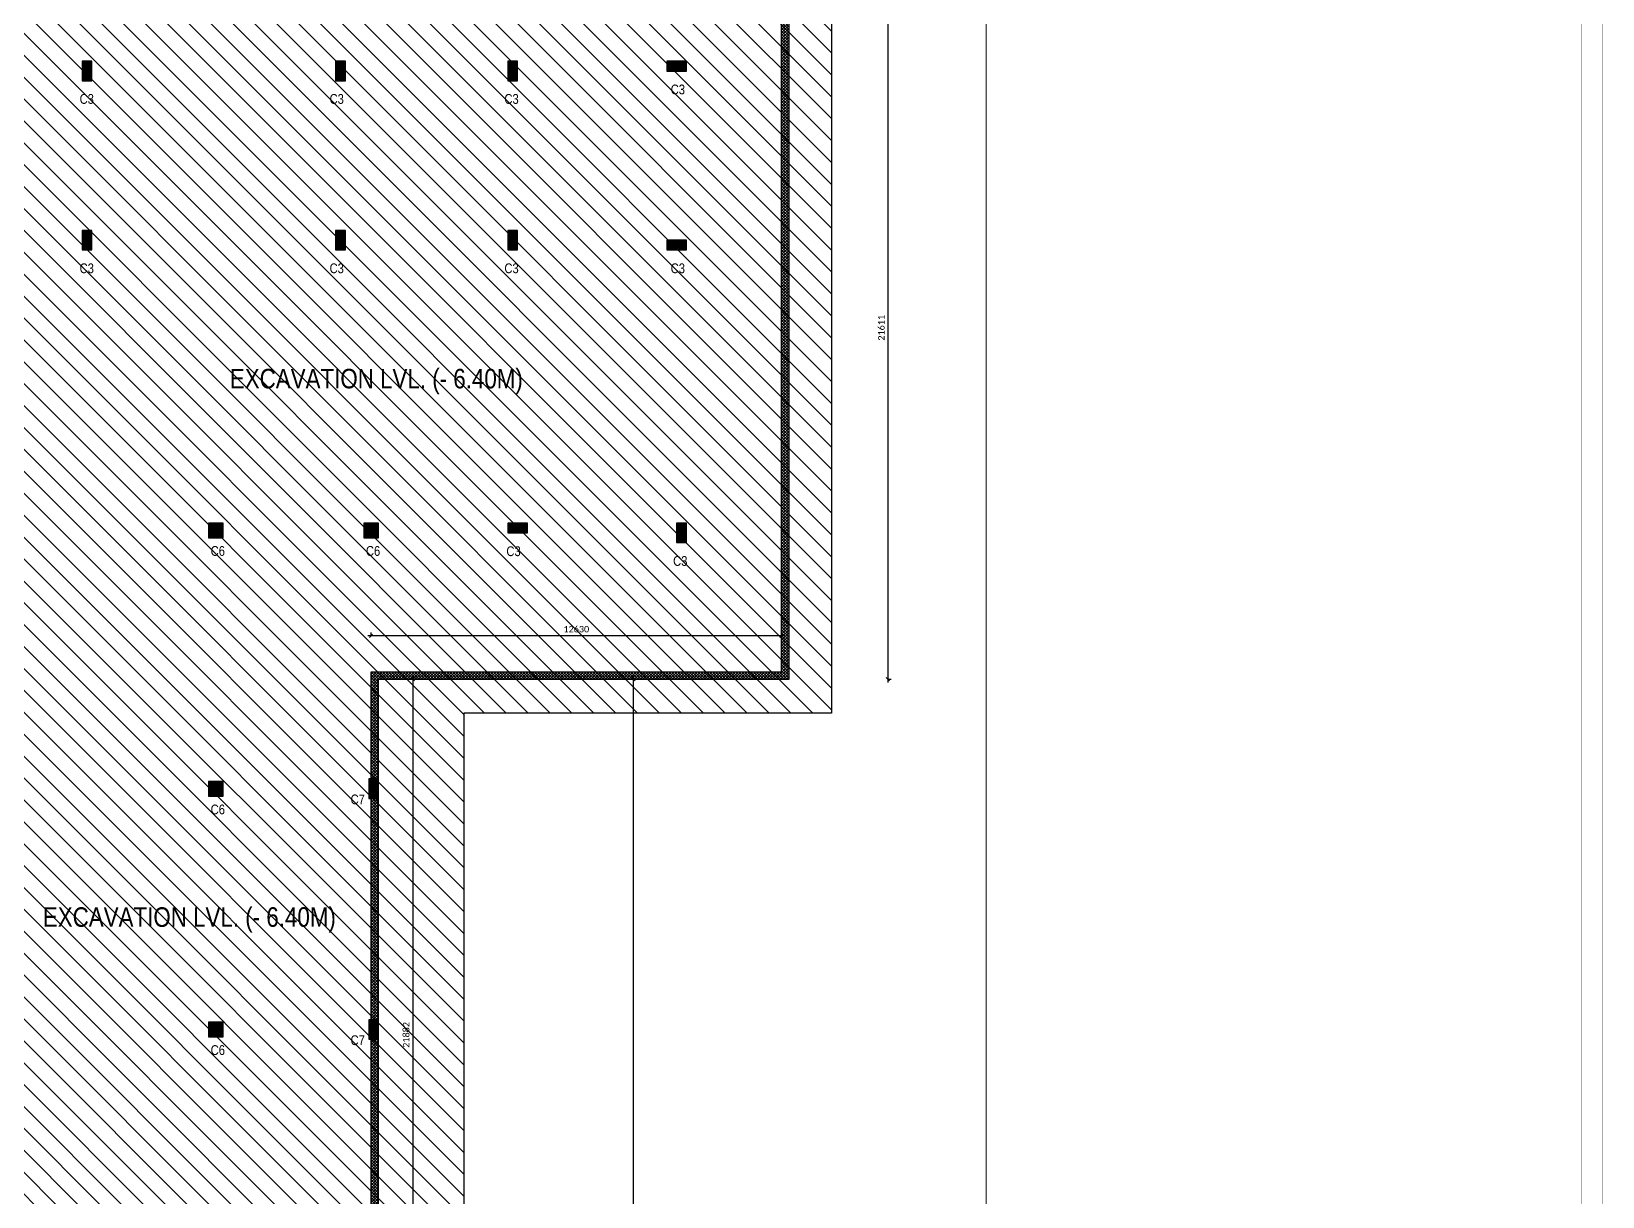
# Model space of a CAD drawing. Header units: millimetres. Extents: x 1112055 to 3390982, y -148532 to 766891.
# Drawn here: x 1686578 to 1734909, y 292199 to 328031 of the extents above; entities that cross this region are included whole.
import ezdxf

# ---------------------------------------------------------------- set-up
doc = ezdxf.new("R2010")
doc.units = ezdxf.units.MM
doc.header["$PDMODE"] = 35
doc.header["$PDSIZE"] = -25
for name, color, linetype, lineweight in [('B COL. NO.', 3, 'Continuous', 20), ('B FINAL COLUMN', 1, 'Continuous', 30), ('B HATCH', 250, 'Continuous', 0), ('B TITLE BLOCK', 250, 'Continuous', 0), ('EXCAVATION LINE', 236, 'Continuous', 30)]:
    doc.layers.add(name, color=color, linetype=linetype, lineweight=lineweight)
doc.layers.add('B-COL HT', color=7, linetype='Continuous', lineweight=0, true_color=0x4e4f45)
doc.styles.add('Cali', font='calibri.ttf')
doc.styles.add('SWINC', font='swissc.ttf')
doc.dimstyles.new('1.100', dxfattribs={"dimtxt": 200, "dimasz": 100, "dimexe": 100, "dimexo": 100, "dimgap": 100, "dimtad": 1, "dimdec": 0, "dimzin": 0, "dimdsep": 46, "dimtxsty": 'Cali', "dimblk": 'OBLIQUE', "dimcen": 0, "dimdle": 100, "dimclrd": 256, "dimclre": 256, "dimclrt": 3, "dimadec": 0, "dimazin": 0, "dimtfac": 1, "dimtdec": 0, "dimtofl": 0, "dimtmove": 1, "dimatfit": 0, "dimfxl": 100, "dimfxlon": 1, "dimtolj": 1, "dimtzin": 0, "dimlwd": -1, "dimlwe": -1, "dimarcsym": 0})

# ---------------------------------------------------------------- blocks, each defined once
blk = doc.blocks.new('_Oblique')
at = {"color": 0, "linetype": 'ByBlock', "lineweight": -2}
blk.add_line((-0.5, -0.5), (0.5, 0.5), dxfattribs=at)
blk = doc.blocks.new('*D3082')
at = {"transparency": 16777216}
for p, q in [((1712924.972836839, 329723.2377330087), (1713025.152836839, 329723.2377330087)), ((1712925.152836839, 329823.2377330087), (1712925.152836839, 308011.8916052912)), ((1712924.972836839, 308111.8916052912), (1713025.152836839, 308111.8916052912))]:
    blk.add_line(p, q, dxfattribs=at)
at = {"layer": 'Defpoints', "color": 0, "transparency": 16777216}
for p in [(1709885.014638494, 329723.2377330087), (1709885.014638494, 308111.8916052912), (1712925.152836839, 308111.8916052912)]:
    blk.add_point(p, dxfattribs=at)
at = {"transparency": 16777216, "xscale": 100, "yscale": 100, "zscale": 100}
for p, rotation in [((1712925.152836839, 329723.2377330087), 90), ((1712925.152836839, 308111.8916052912), 270)]:
    blk.add_blockref('_Oblique', p, dxfattribs=dict(at, rotation=rotation))
at = {"color": 3, "transparency": 16777216, "insert": (1712722.691298377, 318917.5646691499), "char_height": 200, "attachment_point": 5, "rotation": 90, "style": 'Cali'}
blk.add_mtext('\\A1;21611', dxfattribs=at)
blk = doc.blocks.new('*D3083')
at = {"transparency": 16777216}
for p, q in [((1709755.014638494, 309445.5579340708), (1696925.014638497, 309445.5579340708)), ((1697025.014638497, 309445.3779340708), (1697025.014638497, 309545.5579340708)), ((1709655.014638494, 309445.3779340708), (1709655.014638494, 309545.5579340708))]:
    blk.add_line(p, q, dxfattribs=at)
at = {"layer": 'Defpoints', "color": 0, "transparency": 16777216}
for p in [(1697025.014638497, 309445.5579340708), (1697025.014638497, 308341.8916052912), (1709655.014638494, 308341.8916052912)]:
    blk.add_point(p, dxfattribs=at)
at = {"transparency": 16777216, "xscale": 100, "yscale": 100, "zscale": 100, "rotation": 180}
blk.add_blockref('_Oblique', (1697025.014638497, 309445.5579340708), dxfattribs=at)
at = {"transparency": 16777216, "xscale": 100, "yscale": 100, "zscale": 100}
blk.add_blockref('_Oblique', (1709655.014638494, 309445.5579340708), dxfattribs=at)
at = {"color": 3, "transparency": 16777216, "insert": (1703340.014638496, 309648.0194725324), "char_height": 200, "attachment_point": 5, "style": 'Cali'}
blk.add_mtext('\\A1;12630', dxfattribs=at)
blk = doc.blocks.new('*D3084')
at = {"transparency": 16777216}
for p, q in [((1698308.525283922, 308111.8916052912), (1698408.705283921, 308111.8916052912)), ((1698308.705283921, 308211.8916052912), (1698308.705283921, 286130.239548979)), ((1698308.525283922, 286230.239548979), (1698408.705283921, 286230.239548979))]:
    blk.add_line(p, q, dxfattribs=at)
at = {"layer": 'Defpoints', "color": 0, "transparency": 16777216}
for p in [(1697255.014638497, 308111.8916052912), (1697255.014638497, 286230.239548979), (1698308.705283921, 286230.239548979)]:
    blk.add_point(p, dxfattribs=at)
at = {"transparency": 16777216, "xscale": 100, "yscale": 100, "zscale": 100}
for p, rotation in [((1698308.705283921, 308111.8916052912), 90), ((1698308.705283921, 286230.239548979), 270)]:
    blk.add_blockref('_Oblique', p, dxfattribs=dict(at, rotation=rotation))
at = {"color": 3, "transparency": 16777216, "insert": (1698106.24374546, 297171.0655771351), "char_height": 200, "attachment_point": 5, "rotation": 90, "style": 'Cali'}
blk.add_mtext('\\A1;21882', dxfattribs=at)
blk = doc.blocks.new('*D5864')
at = {"transparency": 16777216}
for p, q in [((1705096.319395692, 308111.8916052912), (1705196.499395692, 308111.8916052912)), ((1705096.499395692, 268131.8916053242), (1705096.499395692, 308211.8916052912)), ((1705096.319395692, 268231.8916053242), (1705196.499395692, 268231.8916053242))]:
    blk.add_line(p, q, dxfattribs=at)
at = {"layer": 'Defpoints', "color": 0, "lineweight": 40, "transparency": 16777216}
for p in [(1697255.014638497, 308111.8916052912), (1705096.499395692, 308111.8916052912), (1697255.014638497, 268231.8916053242)]:
    blk.add_point(p, dxfattribs=at)
at = {"transparency": 16777216, "xscale": 100, "yscale": 100, "zscale": 100}
for p, rotation in [((1705096.499395692, 308111.8916052912), 90), ((1705096.499395692, 268231.8916053242), 270)]:
    blk.add_blockref('_Oblique', p, dxfattribs=dict(at, rotation=rotation))
at = {"color": 3, "lineweight": 40, "transparency": 16777216, "insert": (1704894.037857231, 288171.8916053077), "char_height": 200, "attachment_point": 5, "rotation": 90, "style": 'Cali'}
blk.add_mtext('\\A1;39880', dxfattribs=at)

msp = doc.modelspace()

# ---------------------------------------------------------------- hatches: boundary and pattern name
at = {"layer": 'B HATCH', "lineweight": 0}
h = msp.add_hatch(dxfattribs=at)
h.set_pattern_fill('ANSI37', color=250, scale=20, style=0)
h.set_pattern_definition([(45, (-66975.52159664361, -141113.9532771565), (-44.90128060534577, 44.90128060534577), []), (135, (-66975.52159664361, -141113.9532771565), (-44.90128060534577, -44.90128060534576), [])])
h.paths.add_polyline_path([(1709655.014638494, 377475.925357861), (1709655.014638494, 381018.8408350851), (1702480.01521201, 380892.9216280544), (1702480.01521201, 377476.13056356)], flags=16)
h.paths.add_polyline_path([(1683791.014638494, 378022.6890504713), (1688740.014638494, 378022.6890504713), (1688740.014638494, 380651.5425982632), (1683791.014638494, 380564.6890504714)], flags=16)
h.paths.add_polyline_path([(1690630.014638494, 380684.9574754689), (1691080.014638494, 380692.8548479697), (1691080.014638494, 377475.6666389477), (1690630.014638494, 377475.6666389477)], flags=16)
h.paths.add_polyline_path([(1646565.01463867, 377207.4741874892), (1646565.01463867, 268461.8916052926), (1697025.014638497, 268461.8916052926), (1697025.014638497, 308341.8916052912), (1709655.014638494, 308341.8916052912), (1709655.014638494, 377245.925357767), (1690616.610763876, 377246.4698580159), (1690616.610763876, 374586.8916052915), (1690400.014638494, 374586.8916052916), (1690400.014638494, 380680.9210406351), (1688970.014638494, 380655.8249457994), (1688970.014638494, 374586.8916052916), (1688740.014638494, 374586.8916052916), (1688740.014638494, 377792.6890504713), (1679289.014638494, 377792.6890504713), (1679289.014638494, 377207.4741874892)], flags=16)
h.paths.add_polyline_path([(1702254.702806388, 380888.9674591739), (1702254.702806388, 377476.1370677234), (1694825.014638494, 377476.3495575457), (1694825.014638494, 380758.5785368928)], flags=16)
h.paths.add_polyline_path([(1691310.014638494, 377476.4500266899), (1691310.014638494, 380696.8912828034), (1694595.01463848, 380754.5421020589), (1694595.014885602, 377476.3560753558)], flags=16)
h.paths.add_polyline_path([(1679059.014638494, 377437.4741874917), (1646335.01463867, 377437.4741874892), (1646335.01463867, 268231.8916052391), (1697255.014638497, 268231.8916053242), (1697255.014638497, 308111.8916052912), (1709885.014638494, 308111.8916052912), (1709885.014638494, 381252.9126863359), (1683561.014638494, 380790.9339447571), (1683561.014638494, 378022.6890504713), (1679059.014638494, 378022.6890504713)])
at = {"layer": 'B-COL HT', "lineweight": 0}
h = msp.add_hatch(color=250, dxfattribs=at)
h.dxf.hatch_style = 1
h.paths.add_polyline_path([(1688435.018794866, 327111.8835583635), (1688135.018794866, 327111.8835583635), (1688135.018794866, 326511.8835583635), (1688435.018794866, 326511.8835583635)])
h = msp.add_hatch(color=250, dxfattribs=at)
h.dxf.hatch_style = 1
h.paths.add_polyline_path([(1696235.018794866, 327111.8835583635), (1695935.018794866, 327111.8835583635), (1695935.018794866, 326511.8835583635), (1696235.018794866, 326511.8835583635)])
h = msp.add_hatch(color=250, dxfattribs=at)
h.dxf.hatch_style = 1
h.paths.add_polyline_path([(1701535.018794866, 327111.8835583635), (1701235.018794866, 327111.8835583635), (1701235.018794866, 326511.8835583635), (1701535.018794866, 326511.8835583635)])
h = msp.add_hatch(color=250, dxfattribs=at)
h.dxf.hatch_style = 1
h.paths.add_polyline_path([(1706725.047583182, 326812.0782014023), (1706725.047583182, 327112.0782014023), (1706125.047583182, 327112.0782014023), (1706125.047583182, 326812.0782014023)])
h = msp.add_hatch(color=250, dxfattribs=at)
h.dxf.hatch_style = 1
h.paths.add_polyline_path([(1688435.018794866, 321911.8916052099), (1688135.018794866, 321911.8916052099), (1688135.018794866, 321311.8916052099), (1688435.018794866, 321311.8916052099)])
h = msp.add_hatch(color=250, dxfattribs=at)
h.dxf.hatch_style = 1
h.paths.add_polyline_path([(1696235.018794866, 321911.8916052099), (1695935.018794866, 321911.8916052099), (1695935.018794866, 321311.8916052099), (1696235.018794866, 321311.8916052099)])
h = msp.add_hatch(color=250, dxfattribs=at)
h.dxf.hatch_style = 1
h.paths.add_polyline_path([(1701535.018794866, 321911.8916052099), (1701235.018794866, 321911.8916052099), (1701235.018794866, 321311.8916052099), (1701535.018794866, 321311.8916052099)])
h = msp.add_hatch(color=250, dxfattribs=at)
h.dxf.hatch_style = 1
h.paths.add_polyline_path([(1706725.047583182, 321311.8916052099), (1706725.047583182, 321611.8916052099), (1706125.047583182, 321611.8916052099), (1706125.047583182, 321311.8916052099)])
h = msp.add_hatch(color=250, dxfattribs=at)
h.dxf.hatch_style = 1
h.paths.add_polyline_path([(1692030.014638497, 312461.8916052816), (1692480.014638497, 312461.8916052816), (1692480.014638497, 312911.8916052816), (1692030.014638497, 312911.8916052816)])
h = msp.add_hatch(color=250, dxfattribs=at)
h.dxf.hatch_style = 1
h.paths.add_polyline_path([(1696805.014638497, 312461.8916052816), (1697255.014638497, 312461.8916052816), (1697255.014638497, 312911.8916052816), (1696805.014638497, 312911.8916052816)])
h = msp.add_hatch(color=250, dxfattribs=at)
h.dxf.hatch_style = 1
h.paths.add_polyline_path([(1701235.018059551, 312911.8916052359), (1701235.018059551, 312611.8916052359), (1701835.018059551, 312611.8916052359), (1701835.018059551, 312911.8916052359)])
h = msp.add_hatch(color=250, dxfattribs=at)
h.dxf.hatch_style = 1
h.paths.add_polyline_path([(1706725.047583182, 312911.8916052268), (1706425.047583182, 312911.8916052268), (1706425.047583182, 312311.8916052268), (1706725.047583182, 312311.8916052268)])
h = msp.add_hatch(color=250, dxfattribs=at)
h.dxf.hatch_style = 1
h.paths.add_polyline_path([(1697255.014638497, 305043.356735557), (1696955.014638497, 305043.356735557), (1696955.014638497, 304443.356735557), (1697255.014638497, 304443.356735557)])
h = msp.add_hatch(color=250, dxfattribs=at)
h.dxf.hatch_style = 1
h.paths.add_polyline_path([(1692030.014638497, 304511.8916052816), (1692480.014638497, 304511.8916052816), (1692480.014638497, 304961.8916052816), (1692030.014638497, 304961.8916052816)])
h = msp.add_hatch(color=250, dxfattribs=at)
h.dxf.hatch_style = 1
h.paths.add_polyline_path([(1692030.014638497, 297111.8916052816), (1692480.014638497, 297111.8916052816), (1692480.014638497, 297561.8916052816), (1692030.014638497, 297561.8916052816)])
h = msp.add_hatch(color=250, dxfattribs=at)
h.dxf.hatch_style = 1
h.paths.add_polyline_path([(1697255.014638497, 297638.3567354053), (1696955.014638497, 297638.3567354053), (1696955.014638497, 297038.3567354053), (1697255.014638497, 297038.3567354053)])
at = {"layer": 'EXCAVATION LINE', "lineweight": 0}
h = msp.add_hatch(dxfattribs=at)
h.set_pattern_fill('ANSI31', color=250, scale=150, angle=270)
h.set_pattern_definition([(315, (-268566.2725917879, -141113.9532771659), (336.7596045400933, 336.7596045400932), [])])
edge = h.paths.add_edge_path()
edge.add_line((1686169.994028437, 311478.3567355569), (1684819.992968622, 311478.3567355569))
edge.add_line((1684819.992968622, 311478.3567355569), (1684819.992968622, 305958.356735557))
edge.add_line((1684819.992968622, 305958.356735557), (1686169.994028436, 305958.356735557))
edge.add_line((1686169.994028436, 305958.356735557), (1686169.994028437, 303528.356735557))
edge.add_line((1686169.994028437, 303528.356735557), (1684819.992968622, 303528.356735557))
edge.add_line((1684819.992968622, 303528.356735557), (1684819.992968622, 298553.3567354054))
edge.add_line((1684819.992968622, 298553.3567354054), (1686169.994028437, 298553.3567354053))
edge.add_line((1686169.994028437, 298553.3567354053), (1686169.994028437, 296123.3567354053))
edge.add_line((1686169.994028437, 296123.3567354053), (1684819.992968622, 296123.3567354053))
edge.add_line((1684819.992968622, 296123.3567354053), (1684819.992968621, 290603.3567354054))
edge.add_line((1684819.992968621, 290603.3567354054), (1686169.994028437, 290603.3567354053))
edge.add_line((1686169.994028437, 290603.3567354053), (1686169.994028437, 288173.3567354054))
edge.add_line((1686169.994028437, 288173.3567354054), (1684819.992968621, 288173.3567354053))
edge.add_line((1684819.992968621, 288173.3567354053), (1684819.992968622, 284653.3567354054))
edge.add_line((1684819.992968622, 284653.3567354054), (1686169.994028436, 284653.3567354053))
edge.add_line((1686169.994028436, 284653.3567354053), (1686169.994028437, 282223.3567354053))
edge.add_line((1686169.994028437, 282223.3567354053), (1684819.992968621, 282223.3567354053))
edge.add_line((1684819.992968621, 282223.3567354053), (1684819.992968621, 279328.3567354388))
edge.add_line((1684819.992968621, 279328.3567354388), (1686169.99195693, 279328.3567354388))
edge.add_line((1686169.99195693, 279328.3567354388), (1686169.99195693, 276898.3567354388))
edge.add_line((1686169.99195693, 276898.3567354388), (1684819.992968621, 276898.3567354387))
edge.add_line((1684819.992968621, 276898.3567354387), (1684819.992968621, 276210.8567354388))
edge.add_line((1684819.992968621, 276210.8567354388), (1652100.012906393, 276210.8567354388))
edge.add_line((1652100.012906393, 276210.8567354388), (1652100.012906393, 274468.356735437))
edge.add_line((1652100.012906393, 274468.356735437), (1645620.007159353, 274468.356735437))
edge.add_line((1645620.007159353, 274468.356735437), (1645620.007159354, 265862.3328050053))
edge.add_line((1645620.007159354, 265862.3328050053), (1699877.90769756, 265862.3328050053))
edge.add_line((1699877.90769756, 265862.3328050053), (1699877.90769756, 307068.9016864498))
edge.add_line((1699877.90769756, 307068.9016864498), (1711193.418957984, 307068.9016864498))
edge.add_line((1711193.418957984, 307068.9016864498), (1711193.418957984, 329723.2377330087))
edge.add_line((1711193.418957984, 329723.2377330087), (1684819.992968621, 329723.2377330087))
edge.add_line((1684819.992968621, 329723.2377330087), (1684819.992968622, 313959.7712657627))
edge.add_arc((1684871.407675847, 313959.771442782), 51.41470722512082, 180.0001972676939, 270)
edge.add_line((1684871.407675847, 313908.3567355569), (1686169.994028437, 313908.3567355569))
edge.add_line((1686169.994028437, 313908.3567355569), (1686169.994028437, 311478.3567355569))

# ---------------------------------------------------------------- linework, layer by layer
at = {"layer": 'B FINAL COLUMN', "color": 16, "lineweight": 30}
msp.add_lwpolyline([(1679059.014638494, 377437.4741874917), (1646335.01463867, 377437.4741874892), (1646335.01463867, 268231.8916052391), (1697255.014638497, 268231.8916053242), (1697255.014638497, 308111.8916052912), (1709885.014638494, 308111.8916052912), (1709885.014638494, 381252.9126863359), (1683561.014638494, 380790.9339447571), (1683561.014638494, 378022.6890504713), (1679059.014638494, 378022.6890504713), (1679059.014638494, 377437.4741874917)], dxfattribs=at)
msp.add_lwpolyline([(1646565.01463867, 268461.8916052926), (1697025.014638497, 268461.8916052926), (1697025.014638497, 308341.8916052912), (1709655.014638494, 308341.8916052912), (1709655.014638494, 377245.925357767), (1690616.610763876, 377246.4698580159), (1690616.610763876, 374586.8916052915), (1690400.014638494, 374586.8916052916), (1690400.014638494, 380680.9210406351), (1688970.014638494, 380655.8249457994), (1688970.014638494, 374586.8916052916), (1688740.014638494, 374586.8916052916), (1688740.014638494, 377792.6890504713), (1679289.014638494, 377792.6890504713), (1679289.014638494, 377207.4741874892), (1646565.01463867, 377207.4741874892)], close=True, dxfattribs=at)
at = {"layer": 'B FINAL COLUMN', "color": 5, "lineweight": 30}
for points in [[(1688435.018794866, 327111.8835583635), (1688135.018794866, 327111.8835583635), (1688135.018794866, 326511.8835583635), (1688435.018794866, 326511.8835583635)], [(1696235.018794866, 327111.8835583635), (1695935.018794866, 327111.8835583635), (1695935.018794866, 326511.8835583635), (1696235.018794866, 326511.8835583635)], [(1701535.018794866, 327111.8835583635), (1701235.018794866, 327111.8835583635), (1701235.018794866, 326511.8835583635), (1701535.018794866, 326511.8835583635)], [(1706725.047583182, 326812.0782014023), (1706725.047583182, 327112.0782014023), (1706125.047583182, 327112.0782014023), (1706125.047583182, 326812.0782014023)], [(1688435.018794866, 321911.8916052099), (1688135.018794866, 321911.8916052099), (1688135.018794866, 321311.8916052099), (1688435.018794866, 321311.8916052099)], [(1696235.018794866, 321911.8916052099), (1695935.018794866, 321911.8916052099), (1695935.018794866, 321311.8916052099), (1696235.018794866, 321311.8916052099)], [(1701535.018794866, 321911.8916052099), (1701235.018794866, 321911.8916052099), (1701235.018794866, 321311.8916052099), (1701535.018794866, 321311.8916052099)], [(1706725.047583182, 321311.8916052099), (1706725.047583182, 321611.8916052099), (1706125.047583182, 321611.8916052099), (1706125.047583182, 321311.8916052099)], [(1692030.014638497, 312461.8916052816), (1692480.014638497, 312461.8916052816), (1692480.014638497, 312911.8916052816), (1692030.014638497, 312911.8916052816)], [(1696805.014638497, 312461.8916052816), (1697255.014638497, 312461.8916052816), (1697255.014638497, 312911.8916052816), (1696805.014638497, 312911.8916052816)], [(1701235.018059551, 312911.8916052359), (1701235.018059551, 312611.8916052359), (1701835.018059551, 312611.8916052359), (1701835.018059551, 312911.8916052359)], [(1706725.047583182, 312911.8916052268), (1706425.047583182, 312911.8916052268), (1706425.047583182, 312311.8916052268), (1706725.047583182, 312311.8916052268)], [(1697255.014638497, 305043.356735557), (1696955.014638497, 305043.356735557), (1696955.014638497, 304443.356735557), (1697255.014638497, 304443.356735557)], [(1692030.014638497, 304511.8916052816), (1692480.014638497, 304511.8916052816), (1692480.014638497, 304961.8916052816), (1692030.014638497, 304961.8916052816)], [(1692030.014638497, 297111.8916052816), (1692480.014638497, 297111.8916052816), (1692480.014638497, 297561.8916052816), (1692030.014638497, 297561.8916052816)], [(1697255.014638497, 297638.3567354053), (1696955.014638497, 297638.3567354053), (1696955.014638497, 297038.3567354053), (1697255.014638497, 297038.3567354053)]]:
    msp.add_lwpolyline(points, close=True, dxfattribs=at)
at = {"layer": 'B TITLE BLOCK', "color": 250, "lineweight": 0}
msp.add_line((1715949.082595723, 383677.9670019448), (1715949.082595723, 218839.1212603546), dxfattribs=at)
at = {"layer": 'B TITLE BLOCK', "color": 1, "const_width": 8.389066461453254}
msp.add_lwpolyline([(1643287.566154872, 384330.6444140066), (1734904.396338005, 384330.6444140066), (1734904.396338005, 218186.4438482929), (1643287.566154872, 218186.4438482929)], close=True, dxfattribs=at)
at = {"layer": 'B TITLE BLOCK', "color": 250, "lineweight": 0, "const_width": 8.389066461453254}
msp.add_lwpolyline([(1643940.243566934, 383677.9670019449), (1734251.718925943, 383677.9670019449), (1734251.718925943, 218839.1212603546), (1643940.243566934, 218839.1212603546)], close=True, dxfattribs=at)
at = {"layer": 'EXCAVATION LINE', "color": 42}
msp.add_lwpolyline([(1711193.418957984, 329723.2377330087), (1711193.418957984, 307068.9016864498), (1699877.90769756, 307068.9016864498), (1699877.90769756, 265862.3328050052)], dxfattribs=at)

# ---------------------------------------------------------------- texts
at = {"layer": 'B COL. NO.', "style": 'SWINC'}
for s, p in [('C3', (1706243.790553059, 326096.7806327675)), ('C3', (1688061.533502805, 325804.8821584803)), ('C3', (1695750.303716296, 325804.8821584803)), ('C3', (1701128.226751726, 325804.8821584803)), ('C3', (1688061.533502805, 320596.5940365751)), ('C3', (1695750.303716296, 320596.5940365751)), ('C3', (1701128.226751726, 320596.5940365751)), ('C3', (1706243.790553059, 320596.5940365751)), ('C6', (1692092.747546546, 311904.0925763351)), ('C6', (1696867.747546546, 311904.0925763351)), ('C3', (1701189.476268548, 311896.5940366011)), ('C3', (1706318.255540042, 311596.5940365921)), ('C7', (1696395.571871647, 304263.6584691661)), ('C6', (1692092.747546546, 303954.092576335)), ('C6', (1692092.747546546, 296554.092576335)), ('C7', (1696395.571871647, 296858.6584690145))]:
    msp.add_text(s, height=300, dxfattribs=at).set_placement(p)
at = {"layer": 'EXCAVATION LINE', "color": 42, "style": 'SWINC'}
for p in [(1692682.257237742, 317054.5205767744), (1686930.31099668, 300495.6071219943)]:
    msp.add_text('EXCAVATION LVL. (- 6.40M) ', height=600, dxfattribs=at).set_placement(p)

# ---------------------------------------------------------------- dimensions: what is measured, and where the dimension line sits
for base, p1, p2, picture, middle in [((1712925.152836839, 308111.8916052912), (1709885.014638494, 329723.2377330087), (1709885.014638494, 308111.8916052912), '*D3082', (1712722.691298377, 318917.5646691499)), ((1698308.705283921, 286230.239548979), (1697255.014638497, 308111.8916052912), (1697255.014638497, 286230.239548979), '*D3084', (1698106.24374546, 297171.0655771351))]:
    dim = msp.add_linear_dim(base=base, p1=p1, p2=p2, angle=90, dimstyle='1.100', override={"dimfxl": 0.18, "dimarcsym": 2})
    dim.commit()
    dim.dimension.update_dxf_attribs({"geometry": picture, "text_midpoint": middle})
dim = msp.add_linear_dim(base=(1697025.014638497, 309445.5579340708), p1=(1709655.014638494, 308341.8916052912), p2=(1697025.014638497, 308341.8916052912), dimstyle='1.100', override={"dimfxl": 0.18, "dimarcsym": 2})
dim.commit()
dim.dimension.update_dxf_attribs({"geometry": '*D3083', "text_midpoint": (1703340.014638496, 309648.0194725324)})
at = {"color": 4, "lineweight": 40}
dim = msp.add_linear_dim(base=(1705096.499395692, 308111.8916052912), p1=(1697255.014638497, 268231.8916053242), p2=(1697255.014638497, 308111.8916052912), angle=90, dimstyle='1.100', override={"dimfxl": 0.18, "dimarcsym": 2}, dxfattribs=at)
dim.commit()
dim.dimension.update_dxf_attribs({"geometry": '*D5864', "text_midpoint": (1704894.037857231, 288171.8916053077)})

doc.saveas('drawing.dxf')
